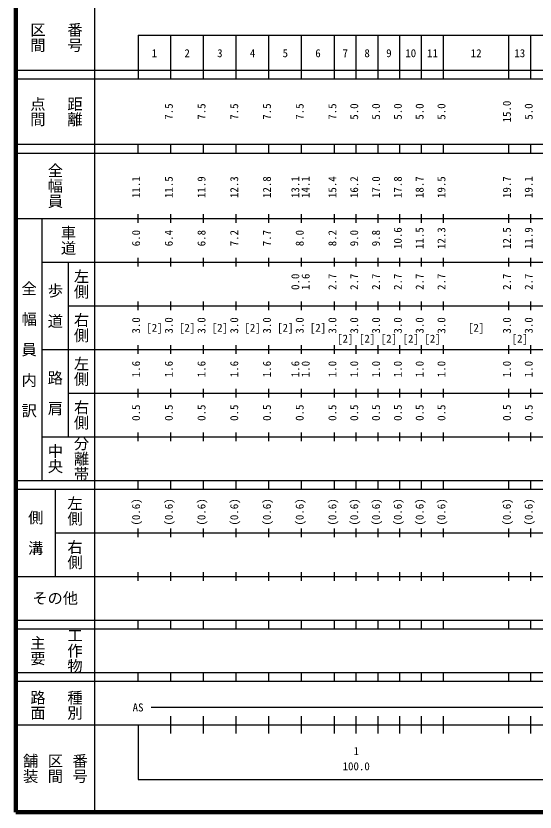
# Model space of a CAD drawing. Units: millimetres on the paper, enlarged 1000 times. Extents: x 40000 to 680000, y 20000 to 380000.
# Drawn here: x 40000 to 159007, y 20000 to 202409 of the extents above; entities that cross this region are included whole.
import ezdxf
from ezdxf.enums import TextEntityAlignment as Align

# ---------------------------------------------------------------- set-up
doc = ezdxf.new("R2010")
doc.units = ezdxf.units.MM
doc.header["$LTSCALE"] = 1000
doc.layers.add('S-TTL', color=2, linetype='Continuous', lineweight=140)
doc.layers.add('S-TTL-BAND', color=7, linetype='Continuous', lineweight=25)
doc.styles.add('@ＭＳ ゴシック', font='')
doc.styles.add('ＭＳ ゴシック', font='')
doc.styles.get('@ＭＳ ゴシック').set_extended_font_data('@MS Gothic')
doc.styles.get('ＭＳ ゴシック').set_extended_font_data('MS Gothic')

msp = doc.modelspace()

# ---------------------------------------------------------------- linework, layer by layer
at = {"layer": 'S-TTL'}
for p, q in [((40000, 380000), (40000, 20000)), ((40000, 20000), (680000, 20000))]:
    msp.add_line(p, q, dxfattribs=at)
at = {"layer": 'S-TTL-BAND'}
for p, q in [((58000, 370000), (58000, 20000)), ((68000, 198000), (579000, 198000)), ((68000, 198000), (68000, 188000)), ((75500, 188000), (75500, 198000)), ((83000, 188000), (83000, 198000)), ((90500, 188000), (90500, 198000)), ((98000, 188000), (98000, 198000)), ((105500, 188000), (105500, 198000)), ((113000, 188000), (113000, 198000)), ((118000, 188000), (118000, 198000)), ((123000, 188000), (123000, 198000)), ((128000, 188000), (128000, 198000)), ((133000, 188000), (133000, 198000)), ((138000, 188000), (138000, 198000)), ((153000, 188000), (153000, 198000)), ((158000, 188000), (158000, 198000)), ((40000, 190000), (579000, 190000)), ((40000, 188000), (579000, 188000)), ((40000, 173000), (579000, 173000)), ((68000, 171000), (68000, 173000)), ((75500, 171000), (75500, 173000)), ((83000, 171000), (83000, 173000)), ((90500, 171000), (90500, 173000)), ((98000, 171000), (98000, 173000)), ((105500, 171000), (105500, 173000)), ((113000, 171000), (113000, 173000)), ((118000, 171000), (118000, 173000)), ((123000, 171000), (123000, 173000)), ((128000, 171000), (128000, 173000)), ((133000, 171000), (133000, 173000)), ((138000, 171000), (138000, 173000)), ((153000, 171000), (153000, 173000)), ((158000, 171000), (158000, 173000)), ((40000, 171000), (579000, 171000)), ((68000, 155000), (68000, 157000)), ((75500, 155000), (75500, 157000)), ((83000, 155000), (83000, 157000)), ((90500, 155000), (90500, 157000)), ((98000, 155000), (98000, 157000)), ((105500, 155000), (105500, 157000)), ((113000, 155000), (113000, 157000)), ((118000, 155000), (118000, 157000)), ((123000, 155000), (123000, 157000)), ((128000, 155000), (128000, 157000)), ((133000, 155000), (133000, 157000)), ((138000, 155000), (138000, 157000)), ((153000, 155000), (153000, 157000)), ((158000, 155000), (158000, 157000)), ((40000, 156000), (579000, 156000)), ((46000, 96000), (46000, 156000)), ((46000, 146000), (579000, 146000)), ((52000, 146000), (52000, 106000)), ((68000, 145000), (68000, 147000)), ((75500, 145000), (75500, 147000)), ((83000, 145000), (83000, 147000)), ((90500, 145000), (90500, 147000)), ((98000, 145000), (98000, 147000)), ((105500, 145000), (105500, 147000)), ((113000, 145000), (113000, 147000)), ((118000, 145000), (118000, 147000)), ((123000, 145000), (123000, 147000)), ((128000, 145000), (128000, 147000)), ((133000, 145000), (133000, 147000)), ((138000, 145000), (138000, 147000)), ((153000, 145000), (153000, 147000)), ((158000, 145000), (158000, 147000)), ((68000, 135000), (68000, 137000)), ((75500, 135000), (75500, 137000)), ((83000, 135000), (83000, 137000)), ((90500, 135000), (90500, 137000)), ((98000, 135000), (98000, 137000)), ((105500, 135000), (105500, 137000)), ((113000, 135000), (113000, 137000)), ((118000, 135000), (118000, 137000)), ((123000, 135000), (123000, 137000)), ((128000, 135000), (128000, 137000)), ((133000, 135000), (133000, 137000)), ((138000, 135000), (138000, 137000)), ((153000, 135000), (153000, 137000)), ((158000, 135000), (158000, 137000)), ((52000, 136000), (579000, 136000)), ((46000, 126000), (579000, 126000)), ((68000, 125000), (68000, 127000)), ((75500, 125000), (75500, 127000)), ((83000, 125000), (83000, 127000)), ((90500, 125000), (90500, 127000)), ((98000, 125000), (98000, 127000)), ((105500, 125000), (105500, 127000)), ((113000, 125000), (113000, 127000)), ((118000, 125000), (118000, 127000)), ((123000, 125000), (123000, 127000)), ((128000, 125000), (128000, 127000)), ((133000, 125000), (133000, 127000)), ((138000, 125000), (138000, 127000)), ((153000, 125000), (153000, 127000)), ((158000, 125000), (158000, 127000)), ((68000, 115000), (68000, 117000)), ((75500, 115000), (75500, 117000)), ((83000, 115000), (83000, 117000)), ((90500, 115000), (90500, 117000)), ((98000, 115000), (98000, 117000)), ((105500, 115000), (105500, 117000)), ((113000, 115000), (113000, 117000)), ((118000, 115000), (118000, 117000)), ((123000, 115000), (123000, 117000)), ((128000, 115000), (128000, 117000)), ((133000, 115000), (133000, 117000)), ((138000, 115000), (138000, 117000)), ((153000, 115000), (153000, 117000)), ((158000, 115000), (158000, 117000)), ((52000, 116000), (579000, 116000)), ((46000, 106000), (579000, 106000)), ((68000, 105000), (68000, 107000)), ((75500, 105000), (75500, 107000)), ((83000, 105000), (83000, 107000)), ((90500, 105000), (90500, 107000)), ((98000, 105000), (98000, 107000)), ((105500, 105000), (105500, 107000)), ((113000, 105000), (113000, 107000)), ((118000, 105000), (118000, 107000)), ((123000, 105000), (123000, 107000)), ((128000, 105000), (128000, 107000)), ((133000, 105000), (133000, 107000)), ((138000, 105000), (138000, 107000)), ((153000, 105000), (153000, 107000)), ((158000, 105000), (158000, 107000)), ((40000, 96000), (579000, 96000)), ((68000, 94000), (68000, 96000)), ((75500, 94000), (75500, 96000)), ((83000, 94000), (83000, 96000)), ((90500, 94000), (90500, 96000)), ((98000, 94000), (98000, 96000)), ((105500, 94000), (105500, 96000)), ((113000, 94000), (113000, 96000)), ((118000, 94000), (118000, 96000)), ((123000, 94000), (123000, 96000)), ((128000, 94000), (128000, 96000)), ((133000, 94000), (133000, 96000)), ((138000, 94000), (138000, 96000)), ((153000, 94000), (153000, 96000)), ((158000, 94000), (158000, 96000)), ((40000, 94000), (579000, 94000)), ((49000, 94000), (49000, 74000)), ((49000, 84000), (579000, 84000)), ((68000, 83000), (68000, 85000)), ((75500, 83000), (75500, 85000)), ((83000, 83000), (83000, 85000)), ((90500, 83000), (90500, 85000)), ((98000, 83000), (98000, 85000)), ((105500, 83000), (105500, 85000)), ((113000, 83000), (113000, 85000)), ((118000, 83000), (118000, 85000)), ((123000, 83000), (123000, 85000)), ((128000, 83000), (128000, 85000)), ((133000, 83000), (133000, 85000)), ((138000, 83000), (138000, 85000)), ((153000, 83000), (153000, 85000)), ((158000, 83000), (158000, 85000)), ((68000, 73000), (68000, 75000)), ((75500, 73000), (75500, 75000)), ((83000, 73000), (83000, 75000)), ((90500, 73000), (90500, 75000)), ((98000, 73000), (98000, 75000)), ((105500, 73000), (105500, 75000)), ((113000, 73000), (113000, 75000)), ((118000, 73000), (118000, 75000)), ((123000, 73000), (123000, 75000)), ((128000, 73000), (128000, 75000)), ((133000, 73000), (133000, 75000)), ((138000, 73000), (138000, 75000)), ((153000, 73000), (153000, 75000)), ((158000, 73000), (158000, 75000)), ((40000, 74000), (579000, 74000)), ((40000, 64000), (579000, 64000)), ((68000, 62000), (68000, 64000)), ((75500, 62000), (75500, 64000)), ((83000, 62000), (83000, 64000)), ((90500, 62000), (90500, 64000)), ((98000, 62000), (98000, 64000)), ((105500, 62000), (105500, 64000)), ((113000, 62000), (113000, 64000)), ((118000, 62000), (118000, 64000)), ((123000, 62000), (123000, 64000)), ((128000, 62000), (128000, 64000)), ((133000, 62000), (133000, 64000)), ((138000, 62000), (138000, 64000)), ((153000, 62000), (153000, 64000)), ((158000, 62000), (158000, 64000)), ((40000, 62000), (579000, 62000)), ((40000, 52000), (579000, 52000)), ((68000, 50000), (68000, 52000)), ((75500, 50000), (75500, 52000)), ((83000, 50000), (83000, 52000)), ((90500, 50000), (90500, 52000)), ((98000, 50000), (98000, 52000)), ((105500, 50000), (105500, 52000)), ((113000, 50000), (113000, 52000)), ((118000, 50000), (118000, 52000)), ((123000, 50000), (123000, 52000)), ((128000, 50000), (128000, 52000)), ((133000, 50000), (133000, 52000)), ((138000, 50000), (138000, 52000)), ((153000, 50000), (153000, 52000)), ((158000, 50000), (158000, 52000)), ((40000, 50000), (579000, 50000)), ((71000, 44000), (565000, 44000)), ((75500, 38000), (75500, 42000)), ((83000, 38000), (83000, 42000)), ((90500, 38000), (90500, 42000)), ((98000, 38000), (98000, 42000)), ((105500, 38000), (105500, 42000)), ((113000, 38000), (113000, 42000)), ((118000, 38000), (118000, 42000)), ((123000, 38000), (123000, 42000)), ((128000, 38000), (128000, 42000)), ((133000, 38000), (133000, 42000)), ((138000, 38000), (138000, 42000)), ((153000, 38000), (153000, 42000)), ((158000, 38000), (158000, 42000)), ((40000, 40000), (579000, 40000)), ((68000, 40000), (68000, 27500)), ((68000, 27500), (579000, 27500))]:
    msp.add_line(p, q, dxfattribs=at)

# ---------------------------------------------------------------- texts
at = {"layer": 'S-TTL-BAND', "style": '@ＭＳ ゴシック'}
for s, p in [('番号', (53500, 197500)), ('区間', (45000, 197500)), ('点間', (45000, 180500)), ('距離', (53500, 180500)), ('全幅員', (49000, 163500)), ('車道', (52000, 151000)), ('左側', (55000, 141000)), ('全\u3000幅\u3000員\u3000内\u3000訳', (43000, 126000)), ('歩\u3000道', (49000, 136000)), ('右側', (55000, 131000)), ('左側', (55000, 121000)), ('路\u3000肩', (49000, 116000)), ('右側', (55000, 111000)), ('分離帯', (55000, 101000)), ('中央', (49000, 101000)), ('左側', (53500, 89000)), ('側\u3000溝', (44500, 84000)), ('右側', (53500, 79000)), ('主要', (45000, 57000)), ('工作物', (53500, 57000)), ('路面', (45000, 44500)), ('種別', (53500, 44500)), ('舗装', (43333, 30000)), ('区間', (49000, 30000)), ('番号', (54667, 30000))]:
    msp.add_text(s, height=2566, rotation=270, dxfattribs=at).set_placement(p, align=Align.MIDDLE_CENTER)
at = {"layer": 'S-TTL-BAND', "style": 'ＭＳ ゴシック'}
for s, p in [('1', (71750, 192405)), ('2', (79250, 192405)), ('3', (86750, 192405)), ('4', (94250, 192405)), ('5', (101750, 192405)), ('6', (109250, 192405)), ('7', (115500, 192405)), ('8', (120500, 192405)), ('9', (125500, 192405)), ('10', (130500, 192405)), ('11', (135500, 192405)), ('12', (145500, 192405)), ('13', (155500, 192405)), ('[2]', (71750, 129500)), ('[2]', (79250, 129500)), ('[2]', (86750, 129500)), ('[2]', (94250, 129500)), ('[2]', (101750, 129500)), ('[2]', (109250, 129500)), ('[2]', (145500, 129500)), ('[2]', (115500, 127000)), ('[2]', (120500, 127000)), ('[2]', (125500, 127000)), ('[2]', (130500, 127000)), ('[2]', (135500, 127000)), ('[2]', (155500, 127000)), ('AS', (68000, 42500)), ('1', (118000, 32523)), ('100.0', (118000, 29033))]:
    msp.add_text(s, height=1833, dxfattribs=at).set_placement(p, align=Align.BOTTOM_CENTER)
for s, p in [('15.0', (154000, 180500)), ('7.5', (76500, 180500)), ('7.5', (84000, 180500)), ('7.5', (91500, 180500)), ('7.5', (99000, 180500)), ('7.5', (106500, 180500)), ('7.5', (114000, 180500)), ('5.0', (119000, 180500)), ('5.0', (124000, 180500)), ('5.0', (129000, 180500)), ('5.0', (134000, 180500)), ('5.0', (139000, 180500)), ('5.0', (159000, 180500)), ('11.1', (69000, 163174)), ('11.5', (76500, 163174)), ('11.9', (84000, 163174)), ('12.3', (91500, 163174)), ('12.8', (99000, 163174)), ('13.1', (105500, 163174)), ('14.1', (107870, 163174)), ('15.4', (114000, 163174)), ('16.2', (119000, 163174)), ('17.0', (124000, 163174)), ('17.8', (129000, 163174)), ('18.7', (134000, 163174)), ('19.5', (139000, 163174)), ('19.7', (154000, 163174)), ('19.1', (159000, 163174)), ('6.0', (69000, 151500)), ('6.4', (76500, 151500)), ('6.8', (84000, 151500)), ('7.2', (91500, 151500)), ('7.7', (99000, 151500)), ('8.0', (106500, 151500)), ('8.2', (114000, 151500)), ('9.0', (119000, 151500)), ('9.8', (124000, 151500)), ('10.6', (129000, 151500)), ('11.5', (134000, 151500)), ('12.3', (139000, 151500)), ('12.5', (154000, 151500)), ('11.9', (159000, 151500)), ('0.0', (105500, 141500)), ('1.6', (107870, 141500)), ('2.7', (114000, 141500)), ('2.7', (119000, 141500)), ('2.7', (124000, 141500)), ('2.7', (129000, 141500)), ('2.7', (134000, 141500)), ('2.7', (139000, 141500)), ('2.7', (154000, 141500)), ('2.7', (159000, 141500)), ('3.0', (69000, 131500)), ('3.0', (76500, 131500)), ('3.0', (84000, 131500)), ('3.0', (91500, 131500)), ('3.0', (99000, 131500)), ('3.0', (106500, 131500)), ('3.0', (114000, 131500)), ('3.0', (119000, 131500)), ('3.0', (124000, 131500)), ('3.0', (129000, 131500)), ('3.0', (134000, 131500)), ('3.0', (139000, 131500)), ('3.0', (154000, 131500)), ('3.0', (159000, 131500)), ('1.6', (69000, 121500)), ('1.6', (76500, 121500)), ('1.6', (84000, 121500)), ('1.6', (91500, 121500)), ('1.6', (99000, 121500)), ('1.6', (105500, 121500)), ('1.0', (107870, 121500)), ('1.0', (114000, 121500)), ('1.0', (119000, 121500)), ('1.0', (124000, 121500)), ('1.0', (129000, 121500)), ('1.0', (134000, 121500)), ('1.0', (139000, 121500)), ('1.0', (154000, 121500)), ('1.0', (159000, 121500)), ('0.5', (69000, 111500)), ('0.5', (76500, 111500)), ('0.5', (84000, 111500)), ('0.5', (91500, 111500)), ('0.5', (99000, 111500)), ('0.5', (106500, 111500)), ('0.5', (114000, 111500)), ('0.5', (119000, 111500)), ('0.5', (124000, 111500)), ('0.5', (129000, 111500)), ('0.5', (134000, 111500)), ('0.5', (139000, 111500)), ('0.5', (154000, 111500)), ('0.5', (159000, 111500)), ('(0.6)', (69000, 88764)), ('(0.6)', (76500, 88764)), ('(0.6)', (84000, 88764)), ('(0.6)', (91500, 88764)), ('(0.6)', (99000, 88764)), ('(0.6)', (106500, 88764)), ('(0.6)', (114000, 88764)), ('(0.6)', (119000, 88764)), ('(0.6)', (124000, 88764)), ('(0.6)', (129000, 88764)), ('(0.6)', (134000, 88764)), ('(0.6)', (139000, 88764)), ('(0.6)', (154000, 88764)), ('(0.6)', (159000, 88764))]:
    msp.add_text(s, height=1833, rotation=90, dxfattribs=at).set_placement(p, align=Align.BOTTOM_CENTER)
msp.add_text('その他', height=2566, dxfattribs=at).set_placement((49000, 69000), align=Align.MIDDLE_CENTER)

doc.saveas('drawing.dxf')
